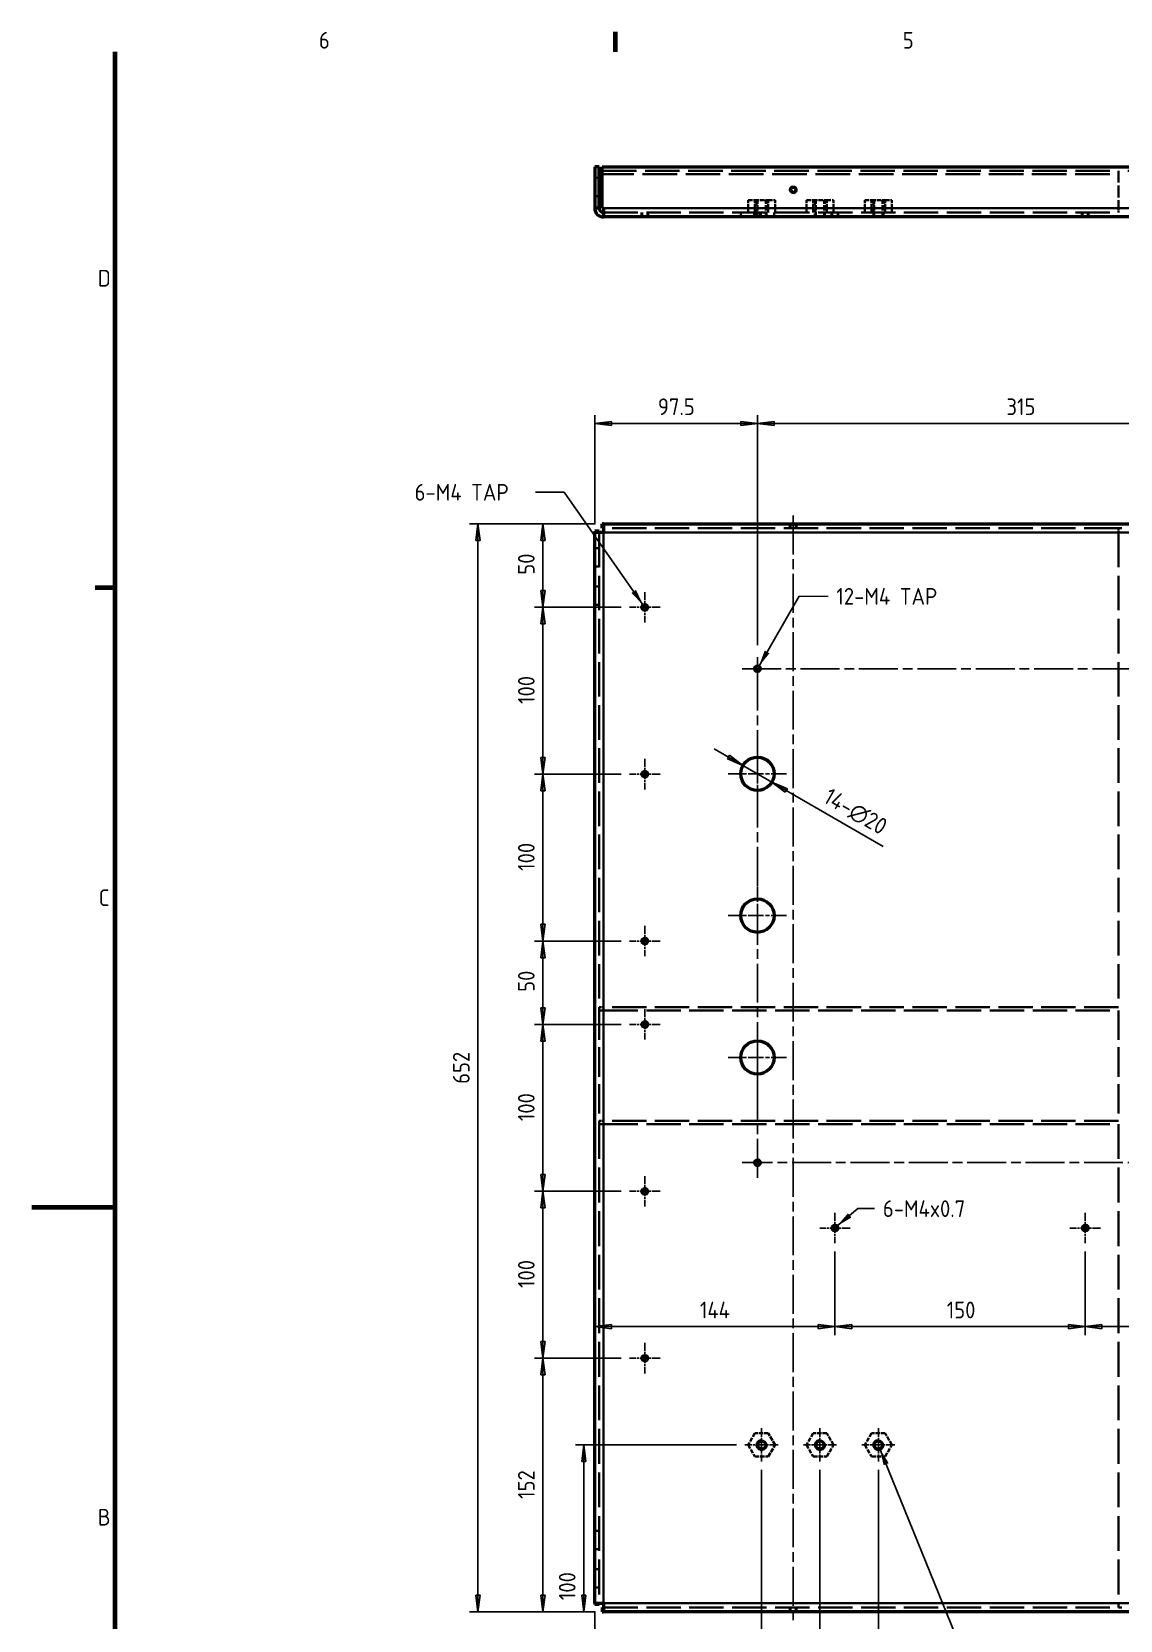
# Model space of a CAD drawing. Header units: millimetres. Extents: x 0 to 2100, y 0 to 1485.
# Drawn here: x 0 to 653, y 495 to 1447 of the extents above; entities that cross this region are included whole.
import ezdxf

# ---------------------------------------------------------------- set-up
doc = ezdxf.new("R2010")
doc.units = ezdxf.units.MM
doc.header["$LTSCALE"] = 5
doc.linetypes.add('CHAIN', pattern=[0.3543, 0.2362, -0.0295, 0.0591, -0.0295])
doc.linetypes.add('DASHED', pattern=[0.2067, 0.1654, -0.0413])
doc.layers.get('0').update_dxf_attribs({"lineweight": 25})
for name, color, linetype, lineweight in [('가려진 것(ISO)', 5, 'DASHED', 35), ('가시적인 것(ISO)', 7, 'Continuous', 50), ('가시적인 좁은 것(ISO)', 1, 'Continuous', 35), ('경계(ISO)', 7, 'Continuous', 70), ('기호(ISO)', 7, 'Continuous', 25), ('중심 표식(ISO)', 1, 'Continuous', 25), ('중심선(ISO)', 1, 'Continuous', 25), ('치수(ISO)', 7, 'Continuous', 25)]:
    doc.layers.add(name, color=color, linetype=linetype, lineweight=lineweight)
doc.styles.add('ISO ProportionalPSTEK', font='isocp.shx')
doc.dimstyles.new('PSTEK', dxfattribs={"dimscale": 5, "dimtxt": 2, "dimasz": 2, "dimexe": 1, "dimexo": 1, "dimgap": 1, "dimtad": 1, "dimrnd": 1e-08, "dimdsep": 46, "dimtxsty": 'ISO ProportionalPSTEK', "dimblk": 'Filled-1', "dimcen": 0.09, "dimdle": 10, "dimclrd": 3, "dimclre": 3, "dimclrt": 1, "dimadec": 1, "dimazin": 2, "dimtfac": 1, "dimtmove": 0, "dimatfit": 3, "dimfxl": 0, "dimtolj": 1, "dimlwd": -1, "dimlwe": -1, "dimarcsym": 0})
doc.dimstyles.new('PSTEK$7', dxfattribs={"dimscale": 5, "dimtxt": 2, "dimasz": 2, "dimexe": 1, "dimexo": 1, "dimgap": 1, "dimtad": 1, "dimrnd": 1e-08, "dimdsep": 46, "dimtxsty": 'ISO ProportionalPSTEK', "dimblk": 'Filled-1', "dimcen": 0.09, "dimdle": 10, "dimclrd": 3, "dimclre": 3, "dimclrt": 1, "dimadec": 1, "dimazin": 2, "dimtfac": 1, "dimtmove": 0, "dimatfit": 3, "dimfxl": 0, "dimtolj": 1, "dimlwd": -1, "dimlwe": -1, "dimarcsym": 0})

# ---------------------------------------------------------------- blocks, each defined once
blk = doc.blocks.new('경계 Default Border')
at = {"layer": '경계(ISO)'}
for p, q in [((70, 287), (70, 289.4)), ((10, 222.75), (7.6, 222.75))]:
    blk.add_line(p, q, dxfattribs=at)
at = {"layer": '경계(ISO)', "flags": 128}
for points in [[(10, 10), (10, 287)], [(0, 148.5), (10, 148.5)]]:
    blk.add_lwpolyline(points, dxfattribs=at)
at = {"layer": '경계(ISO)', "color": 1, "char_height": 2, "attachment_point": 7, "style": 'ISO ProportionalPSTEK'}
for s, insert in [('6', (34.43, 287.38)), ('5', (104.43, 287.38)), ('D', (7.92, 258.86)), ('C', (8.03, 184.61)), ('B', (7.92, 110.36))]:
    blk.add_mtext(s, dxfattribs=dict(at, insert=insert))
blk = doc.blocks.new('Filled-1')
at = {"color": 0}
for p, q in [((0, 0), (-1, 0.125)), ((-1, 0.125), (-1, -0.125)), ((-1, 0), (0, 0)), ((-1, -0.125), (0, 0))]:
    blk.add_line(p, q, dxfattribs=at)
at = {"color": 0, "flags": 128}
blk.add_lwpolyline([(-1, -0.125), (0, 0)], dxfattribs=at)
at = {"color": 0}
blk.add_solid([(-1, -0.125), (0, 0), (-1, 0.125), (-1, -0.125)], dxfattribs=at)
blk = doc.blocks.new('*D14')
at = {"layer": 'Defpoints', "color": 0}
for p in [(306.47, 652.1), (358.39, 652.1), (342.71, 500.1)]:
    blk.add_point(p, dxfattribs=at)
at = {"layer": '치수(ISO)', "color": 3}
for p, q in [((353.39, 652.1), (301.47, 652.1)), ((306.47, 510.1), (306.47, 642.1)), ((337.71, 500.1), (301.47, 500.1))]:
    blk.add_line(p, q, dxfattribs=at)
at = {"layer": '치수(ISO)', "color": 3, "xscale": 10, "yscale": 10, "zscale": 10}
for p, rotation in [((306.47, 652.1), 90), ((306.47, 500.1), 270)]:
    blk.add_blockref('Filled-1', p, dxfattribs=dict(at, rotation=rotation))
at = {"layer": '치수(ISO)', "color": 1, "insert": (291.47, 567.75), "char_height": 10, "attachment_point": 1, "rotation": 90, "style": 'ISO ProportionalPSTEK'}
blk.add_mtext('\\A1;152', dxfattribs=at)
blk = doc.blocks.new('*D15')
at = {"layer": 'Defpoints', "color": 0}
for p in [(306.47, 1152.1), (342.71, 1152.1), (358.39, 1102.1)]:
    blk.add_point(p, dxfattribs=at)
at = {"layer": '치수(ISO)', "color": 3}
for p, q in [((337.71, 1152.1), (301.47, 1152.1)), ((306.47, 1112.1), (306.47, 1142.1)), ((353.39, 1102.1), (301.47, 1102.1))]:
    blk.add_line(p, q, dxfattribs=at)
at = {"layer": '치수(ISO)', "color": 3, "xscale": 10, "yscale": 10, "zscale": 10}
for p, rotation in [((306.47, 1152.1), 90), ((306.47, 1102.1), 270)]:
    blk.add_blockref('Filled-1', p, dxfattribs=dict(at, rotation=rotation))
at = {"layer": '치수(ISO)', "color": 1, "insert": (291.47, 1121.64), "char_height": 10, "attachment_point": 1, "rotation": 90, "style": 'ISO ProportionalPSTEK'}
blk.add_mtext('\\A1;50', dxfattribs=at)
blk = doc.blocks.new('*D16')
at = {"layer": 'Defpoints', "color": 0}
for p in [(306.47, 1102.1), (358.39, 1102.1), (358.39, 1002.1)]:
    blk.add_point(p, dxfattribs=at)
at = {"layer": '치수(ISO)', "color": 3}
for p, q in [((353.39, 1102.1), (301.47, 1102.1)), ((306.47, 1012.1), (306.47, 1092.1)), ((353.39, 1002.1), (301.47, 1002.1))]:
    blk.add_line(p, q, dxfattribs=at)
at = {"layer": '치수(ISO)', "color": 3, "xscale": 10, "yscale": 10, "zscale": 10}
for p, rotation in [((306.47, 1102.1), 90), ((306.47, 1002.1), 270)]:
    blk.add_blockref('Filled-1', p, dxfattribs=dict(at, rotation=rotation))
at = {"layer": '치수(ISO)', "color": 1, "insert": (291.47, 1044.14), "char_height": 10, "attachment_point": 1, "rotation": 90, "style": 'ISO ProportionalPSTEK'}
blk.add_mtext('\\A1;100', dxfattribs=at)
blk = doc.blocks.new('*D17')
at = {"layer": 'Defpoints', "color": 0}
for p in [(306.47, 1002.1), (358.39, 1002.1), (358.39, 902.1)]:
    blk.add_point(p, dxfattribs=at)
at = {"layer": '치수(ISO)', "color": 3}
for p, q in [((353.39, 1002.1), (301.47, 1002.1)), ((306.47, 912.1), (306.47, 992.1)), ((353.39, 902.1), (301.47, 902.1))]:
    blk.add_line(p, q, dxfattribs=at)
at = {"layer": '치수(ISO)', "color": 3, "xscale": 10, "yscale": 10, "zscale": 10}
for p, rotation in [((306.47, 1002.1), 90), ((306.47, 902.1), 270)]:
    blk.add_blockref('Filled-1', p, dxfattribs=dict(at, rotation=rotation))
at = {"layer": '치수(ISO)', "color": 1, "insert": (291.47, 944.14), "char_height": 10, "attachment_point": 1, "rotation": 90, "style": 'ISO ProportionalPSTEK'}
blk.add_mtext('\\A1;100', dxfattribs=at)
blk = doc.blocks.new('*D18')
at = {"layer": 'Defpoints', "color": 0}
for p in [(306.47, 902.1), (358.39, 902.1), (358.39, 852.1)]:
    blk.add_point(p, dxfattribs=at)
at = {"layer": '치수(ISO)', "color": 3}
for p, q in [((353.39, 902.1), (301.47, 902.1)), ((306.47, 862.1), (306.47, 892.1)), ((353.39, 852.1), (301.47, 852.1))]:
    blk.add_line(p, q, dxfattribs=at)
at = {"layer": '치수(ISO)', "color": 3, "xscale": 10, "yscale": 10, "zscale": 10}
for p, rotation in [((306.47, 902.1), 90), ((306.47, 852.1), 270)]:
    blk.add_blockref('Filled-1', p, dxfattribs=dict(at, rotation=rotation))
at = {"layer": '치수(ISO)', "color": 1, "insert": (291.47, 871.64), "char_height": 10, "attachment_point": 1, "rotation": 90, "style": 'ISO ProportionalPSTEK'}
blk.add_mtext('\\A1;50', dxfattribs=at)
blk = doc.blocks.new('*D19')
at = {"layer": 'Defpoints', "color": 0}
for p in [(306.47, 852.1), (358.39, 852.1), (358.39, 752.1)]:
    blk.add_point(p, dxfattribs=at)
at = {"layer": '치수(ISO)', "color": 3}
for p, q in [((353.39, 852.1), (301.47, 852.1)), ((306.47, 762.1), (306.47, 842.1)), ((353.39, 752.1), (301.47, 752.1))]:
    blk.add_line(p, q, dxfattribs=at)
at = {"layer": '치수(ISO)', "color": 3, "xscale": 10, "yscale": 10, "zscale": 10}
for p, rotation in [((306.47, 852.1), 90), ((306.47, 752.1), 270)]:
    blk.add_blockref('Filled-1', p, dxfattribs=dict(at, rotation=rotation))
at = {"layer": '치수(ISO)', "color": 1, "insert": (291.47, 794.14), "char_height": 10, "attachment_point": 1, "rotation": 90, "style": 'ISO ProportionalPSTEK'}
blk.add_mtext('\\A1;100', dxfattribs=at)
blk = doc.blocks.new('*D20')
at = {"layer": 'Defpoints', "color": 0}
for p in [(306.47, 752.1), (358.39, 752.1), (358.39, 652.1)]:
    blk.add_point(p, dxfattribs=at)
at = {"layer": '치수(ISO)', "color": 3}
for p, q in [((353.39, 752.1), (301.47, 752.1)), ((306.47, 662.1), (306.47, 742.1)), ((353.39, 652.1), (301.47, 652.1))]:
    blk.add_line(p, q, dxfattribs=at)
at = {"layer": '치수(ISO)', "color": 3, "xscale": 10, "yscale": 10, "zscale": 10}
for p, rotation in [((306.47, 752.1), 90), ((306.47, 652.1), 270)]:
    blk.add_blockref('Filled-1', p, dxfattribs=dict(at, rotation=rotation))
at = {"layer": '치수(ISO)', "color": 1, "insert": (291.47, 694.14), "char_height": 10, "attachment_point": 1, "rotation": 90, "style": 'ISO ProportionalPSTEK'}
blk.add_mtext('\\A1;100', dxfattribs=at)
blk = doc.blocks.new('*D21')
at = {"layer": 'Defpoints', "color": 0}
for p in [(437.51, 590.14), (337.51, 505.3), (437.51, 461.27)]:
    blk.add_point(p, dxfattribs=at)
at = {"layer": '치수(ISO)', "color": 3}
for p, q in [((437.51, 585.14), (437.51, 456.27)), ((337.51, 500.3), (337.51, 456.27)), ((347.51, 461.27), (427.51, 461.27))]:
    blk.add_line(p, q, dxfattribs=at)
at = {"layer": '치수(ISO)', "color": 3, "xscale": 10, "yscale": 10, "zscale": 10, "rotation": 180}
blk.add_blockref('Filled-1', (337.51, 461.27), dxfattribs=at)
at = {"layer": '치수(ISO)', "color": 3, "xscale": 10, "yscale": 10, "zscale": 10}
blk.add_blockref('Filled-1', (437.51, 461.27), dxfattribs=at)
at = {"layer": '치수(ISO)', "color": 1, "insert": (368.96, 476.27), "char_height": 10, "attachment_point": 1, "style": 'ISO ProportionalPSTEK'}
blk.add_mtext('\\A1;100', dxfattribs=at)
blk = doc.blocks.new('*D22')
at = {"layer": 'Defpoints', "color": 0}
for p in [(437.51, 590.14), (472.51, 590.14), (472.51, 461.27)]:
    blk.add_point(p, dxfattribs=at)
at = {"layer": '치수(ISO)', "color": 3}
for p, q in [((437.51, 585.14), (437.51, 456.27)), ((472.51, 585.14), (472.51, 456.27)), ((447.51, 461.27), (462.51, 461.27))]:
    blk.add_line(p, q, dxfattribs=at)
at = {"layer": '치수(ISO)', "color": 3, "xscale": 10, "yscale": 10, "zscale": 10, "rotation": 180}
blk.add_blockref('Filled-1', (437.51, 461.27), dxfattribs=at)
at = {"layer": '치수(ISO)', "color": 3, "xscale": 10, "yscale": 10, "zscale": 10}
blk.add_blockref('Filled-1', (472.51, 461.27), dxfattribs=at)
at = {"layer": '치수(ISO)', "color": 1, "insert": (449.3, 476.27), "char_height": 10, "attachment_point": 1, "style": 'ISO ProportionalPSTEK'}
blk.add_mtext('\\A1;35', dxfattribs=at)
blk = doc.blocks.new('*D23')
at = {"layer": 'Defpoints', "color": 0}
for p in [(472.51, 590.14), (507.51, 590.14), (507.51, 461.27)]:
    blk.add_point(p, dxfattribs=at)
at = {"layer": '치수(ISO)', "color": 3}
for p, q in [((472.51, 585.14), (472.51, 456.27)), ((507.51, 585.14), (507.51, 456.27)), ((482.51, 461.27), (497.51, 461.27))]:
    blk.add_line(p, q, dxfattribs=at)
at = {"layer": '치수(ISO)', "color": 3, "xscale": 10, "yscale": 10, "zscale": 10, "rotation": 180}
blk.add_blockref('Filled-1', (472.51, 461.27), dxfattribs=at)
at = {"layer": '치수(ISO)', "color": 3, "xscale": 10, "yscale": 10, "zscale": 10}
blk.add_blockref('Filled-1', (507.51, 461.27), dxfattribs=at)
at = {"layer": '치수(ISO)', "color": 1, "insert": (484.3, 476.27), "char_height": 10, "attachment_point": 1, "style": 'ISO ProportionalPSTEK'}
blk.add_mtext('\\A1;35', dxfattribs=at)
blk = doc.blocks.new('*D24')
at = {"layer": 'Defpoints', "color": 0}
for p in [(330.97, 600.1), (427.55, 600.1), (342.71, 500.1)]:
    blk.add_point(p, dxfattribs=at)
at = {"layer": '치수(ISO)', "color": 3}
for p, q in [((422.55, 600.1), (325.97, 600.1)), ((330.97, 510.1), (330.97, 590.1)), ((337.71, 500.1), (325.97, 500.1))]:
    blk.add_line(p, q, dxfattribs=at)
at = {"layer": '치수(ISO)', "color": 3, "xscale": 10, "yscale": 10, "zscale": 10}
for p, rotation in [((330.97, 600.1), 90), ((330.97, 500.1), 270)]:
    blk.add_blockref('Filled-1', p, dxfattribs=dict(at, rotation=rotation))
at = {"layer": '치수(ISO)', "color": 1, "insert": (315.97, 507.09), "char_height": 10, "attachment_point": 1, "rotation": 90, "style": 'ISO ProportionalPSTEK'}
blk.add_mtext('\\A1;100', dxfattribs=at)
blk = doc.blocks.new('*D34')
at = {"layer": 'Defpoints', "color": 0}
for p in [(426.35, 1007.3), (443.67, 997.3)]:
    blk.add_point(p, dxfattribs=at)
at = {"layer": '치수(ISO)', "color": 3}
for p, q in [((417.69, 1012.3), (409.03, 1017.3)), ((426.35, 1007.3), (443.67, 997.3)), ((452.33, 992.3), (510.31, 958.82))]:
    blk.add_line(p, q, dxfattribs=at)
at = {"layer": '치수(ISO)', "color": 3, "xscale": 10, "yscale": 10, "zscale": 10}
for p, rotation in [((426.35, 1007.3), 330.0000000000054), ((443.67, 997.3), 150.0000000000054)]:
    blk.add_blockref('Filled-1', p, dxfattribs=dict(at, rotation=rotation))
at = {"layer": '치수(ISO)', "color": 1, "insert": (478.83, 994.32), "char_height": 10, "attachment_point": 1, "rotation": 330, "style": 'ISO ProportionalPSTEK'}
blk.add_mtext('\\A1;14-∅20', dxfattribs=at)
blk = doc.blocks.new('*D35')
at = {"layer": 'Defpoints', "color": 0}
for p in [(481.51, 720.98), (631.51, 720.98), (631.51, 670.98)]:
    blk.add_point(p, dxfattribs=at)
at = {"layer": '치수(ISO)', "color": 3}
for p, q in [((481.51, 715.98), (481.51, 665.98)), ((631.51, 715.98), (631.51, 665.98)), ((491.51, 670.98), (621.51, 670.98))]:
    blk.add_line(p, q, dxfattribs=at)
at = {"layer": '치수(ISO)', "color": 3, "xscale": 10, "yscale": 10, "zscale": 10, "rotation": 180}
blk.add_blockref('Filled-1', (481.51, 670.98), dxfattribs=at)
at = {"layer": '치수(ISO)', "color": 3, "xscale": 10, "yscale": 10, "zscale": 10}
blk.add_blockref('Filled-1', (631.51, 670.98), dxfattribs=at)
at = {"layer": '치수(ISO)', "color": 1, "insert": (548.51, 685.98), "char_height": 10, "attachment_point": 1, "style": 'ISO ProportionalPSTEK'}
blk.add_mtext('\\A1;150', dxfattribs=at)
blk = doc.blocks.new('*D36')
at = {"layer": 'Defpoints', "color": 0}
for p in [(631.51, 720.98), (781.51, 720.98), (781.51, 670.98)]:
    blk.add_point(p, dxfattribs=at)
at = {"layer": '치수(ISO)', "color": 3}
for p, q in [((631.51, 715.98), (631.51, 665.98)), ((781.51, 715.98), (781.51, 665.98)), ((641.51, 670.98), (771.51, 670.98))]:
    blk.add_line(p, q, dxfattribs=at)
at = {"layer": '치수(ISO)', "color": 3, "xscale": 10, "yscale": 10, "zscale": 10, "rotation": 180}
blk.add_blockref('Filled-1', (631.51, 670.98), dxfattribs=at)
at = {"layer": '치수(ISO)', "color": 3, "xscale": 10, "yscale": 10, "zscale": 10}
blk.add_blockref('Filled-1', (781.51, 670.98), dxfattribs=at)
at = {"layer": '치수(ISO)', "color": 1, "insert": (698.51, 685.98), "char_height": 10, "attachment_point": 1, "style": 'ISO ProportionalPSTEK'}
blk.add_mtext('\\A1;150', dxfattribs=at)
blk = doc.blocks.new('*D42')
at = {"layer": 'Defpoints', "color": 0}
for p in [(750.01, 1212.28), (435.01, 1074.42), (750.01, 1074.42)]:
    blk.add_point(p, dxfattribs=at)
at = {"layer": '치수(ISO)', "color": 3}
for p, q in [((435.01, 1079.42), (435.01, 1217.28)), ((445.01, 1212.28), (740.01, 1212.28)), ((750.01, 1079.42), (750.01, 1217.28))]:
    blk.add_line(p, q, dxfattribs=at)
at = {"layer": '치수(ISO)', "color": 3, "xscale": 10, "yscale": 10, "zscale": 10, "rotation": 180}
blk.add_blockref('Filled-1', (435.01, 1212.28), dxfattribs=at)
at = {"layer": '치수(ISO)', "color": 3, "xscale": 10, "yscale": 10, "zscale": 10}
blk.add_blockref('Filled-1', (750.01, 1212.28), dxfattribs=at)
at = {"layer": '치수(ISO)', "color": 1, "insert": (584.3, 1227.28), "char_height": 10, "attachment_point": 1, "style": 'ISO ProportionalPSTEK'}
blk.add_mtext('\\A1;315', dxfattribs=at)
blk = doc.blocks.new('*D43')
at = {"layer": 'Defpoints', "color": 0}
for p in [(435.01, 1212.28), (337.51, 1146.9), (435.01, 1074.42)]:
    blk.add_point(p, dxfattribs=at)
at = {"layer": '치수(ISO)', "color": 3}
for p, q in [((337.51, 1151.9), (337.51, 1217.28)), ((347.51, 1212.28), (425.01, 1212.28)), ((435.01, 1079.42), (435.01, 1217.28))]:
    blk.add_line(p, q, dxfattribs=at)
at = {"layer": '치수(ISO)', "color": 3, "xscale": 10, "yscale": 10, "zscale": 10, "rotation": 180}
blk.add_blockref('Filled-1', (337.51, 1212.28), dxfattribs=at)
at = {"layer": '치수(ISO)', "color": 3, "xscale": 10, "yscale": 10, "zscale": 10}
blk.add_blockref('Filled-1', (435.01, 1212.28), dxfattribs=at)
at = {"layer": '치수(ISO)', "color": 1, "insert": (375.34, 1227.28), "char_height": 10, "attachment_point": 1, "style": 'ISO ProportionalPSTEK'}
blk.add_mtext('\\A1;97.5', dxfattribs=at)
blk = doc.blocks.new('*D49')
at = {"layer": 'Defpoints', "color": 0}
for p in [(481.51, 720.98), (337.51, 670.98), (337.51, 670.98)]:
    blk.add_point(p, dxfattribs=at)
at = {"layer": '치수(ISO)', "color": 3}
for p, q in [((481.51, 715.98), (481.51, 665.98)), ((471.51, 670.98), (347.51, 670.98))]:
    blk.add_line(p, q, dxfattribs=at)
at = {"layer": '치수(ISO)', "color": 3, "xscale": 10, "yscale": 10, "zscale": 10, "rotation": 180}
blk.add_blockref('Filled-1', (337.51, 670.98), dxfattribs=at)
at = {"layer": '치수(ISO)', "color": 3, "xscale": 10, "yscale": 10, "zscale": 10}
blk.add_blockref('Filled-1', (481.51, 670.98), dxfattribs=at)
at = {"layer": '치수(ISO)', "color": 1, "insert": (400.51, 685.98), "char_height": 10, "attachment_point": 1, "style": 'ISO ProportionalPSTEK'}
blk.add_mtext('\\A1;144', dxfattribs=at)
blk = doc.blocks.new('*D58')
at = {"layer": 'Defpoints', "color": 0}
for p in [(342.71, 1152.1), (267.49, 500.1), (342.71, 500.1)]:
    blk.add_point(p, dxfattribs=at)
at = {"layer": '치수(ISO)', "color": 3}
for p, q in [((337.71, 1152.1), (262.49, 1152.1)), ((267.49, 1142.1), (267.49, 510.1)), ((337.71, 500.1), (262.49, 500.1))]:
    blk.add_line(p, q, dxfattribs=at)
at = {"layer": '치수(ISO)', "color": 3, "xscale": 10, "yscale": 10, "zscale": 10}
for p, rotation in [((267.49, 1152.1), 90), ((267.49, 500.1), 270)]:
    blk.add_blockref('Filled-1', p, dxfattribs=dict(at, rotation=rotation))
at = {"layer": '치수(ISO)', "color": 1, "insert": (252.49, 816.5), "char_height": 10, "attachment_point": 1, "rotation": 90, "style": 'ISO ProportionalPSTEK'}
blk.add_mtext('\\A1;652', dxfattribs=at)
blk = doc.blocks.new('*D59')
at = {"layer": 'Defpoints', "color": 0}
for p in [(337.51, 505.3), (1075.51, 505.3), (1075.51, 411.03)]:
    blk.add_point(p, dxfattribs=at)
at = {"layer": '치수(ISO)', "color": 3}
for p, q in [((337.51, 500.3), (337.51, 406.03)), ((1075.51, 500.3), (1075.51, 406.03)), ((347.51, 411.03), (1065.51, 411.03))]:
    blk.add_line(p, q, dxfattribs=at)
at = {"layer": '치수(ISO)', "color": 3, "xscale": 10, "yscale": 10, "zscale": 10, "rotation": 180}
blk.add_blockref('Filled-1', (337.51, 411.03), dxfattribs=at)
at = {"layer": '치수(ISO)', "color": 3, "xscale": 10, "yscale": 10, "zscale": 10}
blk.add_blockref('Filled-1', (1075.51, 411.03), dxfattribs=at)
at = {"layer": '치수(ISO)', "color": 1, "insert": (697.51, 426.03), "char_height": 10, "attachment_point": 1, "style": 'ISO ProportionalPSTEK'}
blk.add_mtext('\\A1;738', dxfattribs=at)

msp = doc.modelspace()

# ---------------------------------------------------------------- linework, layer by layer
at = {"layer": '가려진 것(ISO)', "ltscale": 25.108854}
msp.add_line((340.1092, 1361.639), (651.5092, 1361.639), dxfattribs=at)
at = {"layer": '가려진 것(ISO)', "ltscale": 24.960613}
msp.add_line((341.9477, 1363.639), (651.5092, 1363.639), dxfattribs=at)
at = {"layer": '가려진 것(ISO)', "ltscale": 8.532941}
msp.add_line((651.5092, 1363.639), (651.5092, 1341.239), dxfattribs=at)
at = {"layer": '가려진 것(ISO)', "ltscale": 26.608612}
msp.add_line((761.5092, 1363.639), (651.5092, 1363.639), dxfattribs=at)
at = {"layer": '가려진 것(ISO)', "ltscale": 0.990342}
for p, q in [((337.5092, 1359.539), (340.1092, 1359.539)), ((337.5092, 1348.539), (340.1092, 1348.539)), ((365.5092, 1338.639), (365.5092, 1336.039)), ((365.8882, 1338.639), (365.8882, 1336.039)), ((369.1302, 1338.639), (369.1302, 1336.039)), ((369.5092, 1336.039), (369.5092, 1338.639)), ((425.0092, 1338.639), (425.0092, 1336.039)), ((433.0092, 1338.639), (433.0092, 1336.039)), ((433.3882, 1338.639), (433.3882, 1336.039)), ((436.6302, 1338.639), (436.6302, 1336.039)), ((437.0092, 1336.039), (437.0092, 1338.639)), ((445.0092, 1338.639), (445.0092, 1336.039)), ((479.5092, 1338.639), (479.5092, 1336.039)), ((479.8882, 1338.639), (479.8882, 1336.039)), ((483.1302, 1338.639), (483.1302, 1336.039)), ((483.5092, 1336.039), (483.5092, 1338.639)), ((629.5092, 1338.639), (629.5092, 1336.039)), ((629.8882, 1338.639), (629.8882, 1336.039)), ((633.1302, 1338.639), (633.1302, 1336.039)), ((633.5092, 1336.039), (633.5092, 1338.639)), ((454.5092, 1152.0986), (454.5092, 1149.4986)), ((454.8882, 1152.0986), (454.8882, 1149.4986)), ((458.1302, 1152.0986), (458.1302, 1149.4986)), ((458.5092, 1149.4986), (458.5092, 1152.0986)), ((337.5092, 1137.5986), (340.1092, 1137.5986)), ((337.5092, 1126.5986), (340.1092, 1126.5986)), ((337.5092, 1114.5986), (340.1092, 1114.5986)), ((337.5092, 1103.5986), (340.1092, 1103.5986)), ((337.5092, 548.5986), (340.1092, 548.5986)), ((337.5092, 537.5986), (340.1092, 537.5986)), ((337.5092, 525.5986), (340.1092, 525.5986)), ((337.5092, 514.5986), (340.1092, 514.5986)), ((454.5092, 502.6986), (454.5092, 500.0986)), ((454.8882, 502.6986), (454.8882, 500.0986)), ((458.1302, 502.6986), (458.1302, 500.0986)), ((458.5092, 500.0986), (458.5092, 502.6986))]:
    msp.add_line(p, q, dxfattribs=at)
at = {"layer": '가려진 것(ISO)', "ltscale": 2.818851}
for p, q in [((429.4263, 1338.639), (429.4263, 1346.039)), ((433.4678, 1338.639), (433.4678, 1346.039)), ((441.5507, 1338.639), (441.5507, 1346.039)), ((445.5921, 1338.639), (445.5921, 1346.039)), ((464.4263, 1338.639), (464.4263, 1346.039)), ((468.4678, 1338.639), (468.4678, 1346.039)), ((476.5507, 1338.639), (476.5507, 1346.039)), ((480.5921, 1338.639), (480.5921, 1346.039)), ((499.4263, 1338.639), (499.4263, 1346.039)), ((503.4678, 1338.639), (503.4678, 1346.039)), ((511.5507, 1338.639), (511.5507, 1346.039)), ((515.5921, 1338.639), (515.5921, 1346.039))]:
    msp.add_line(p, q, dxfattribs=at)
at = {"layer": '가려진 것(ISO)', "ltscale": 3.078996}
for p, q in [((429.4263, 1346.039), (433.4678, 1346.039)), ((433.4678, 1346.039), (441.5507, 1346.039)), ((441.5507, 1346.039), (445.5921, 1346.039)), ((464.4263, 1346.039), (468.4678, 1346.039)), ((468.4678, 1346.039), (476.5507, 1346.039)), ((476.5507, 1346.039), (480.5921, 1346.039)), ((499.4263, 1346.039), (503.4678, 1346.039)), ((503.4678, 1346.039), (511.5507, 1346.039)), ((511.5507, 1346.039), (515.5921, 1346.039)), ((433.4678, 607.0986), (429.4263, 600.0986)), ((429.4263, 600.0986), (433.4678, 593.0986)), ((441.5507, 607.0986), (433.4678, 607.0986)), ((445.5921, 600.0986), (441.5507, 607.0986)), ((441.5507, 593.0986), (445.5921, 600.0986)), ((468.4678, 607.0986), (464.4263, 600.0986)), ((464.4263, 600.0986), (468.4678, 593.0986)), ((476.5507, 607.0986), (468.4678, 607.0986)), ((480.5921, 600.0986), (476.5507, 607.0986)), ((476.5507, 593.0986), (480.5921, 600.0986)), ((503.4678, 607.0986), (499.4263, 600.0986)), ((499.4263, 600.0986), (503.4678, 593.0986)), ((511.5507, 607.0986), (503.4678, 607.0986)), ((515.5921, 600.0986), (511.5507, 607.0986)), ((511.5507, 593.0986), (515.5921, 600.0986)), ((433.4678, 593.0986), (441.5507, 593.0986)), ((468.4678, 593.0986), (476.5507, 593.0986)), ((503.4678, 593.0986), (511.5507, 593.0986))]:
    msp.add_line(p, q, dxfattribs=at)
at = {"layer": '가려진 것(ISO)', "ltscale": 3.809293}
for p, q in [((434.5092, 1346.039), (434.5092, 1336.039)), ((435.0507, 1336.039), (435.0507, 1346.039)), ((439.9677, 1336.039), (439.9677, 1346.039)), ((440.5092, 1336.039), (440.5092, 1346.039)), ((469.5092, 1346.039), (469.5092, 1336.039)), ((470.0507, 1336.039), (470.0507, 1346.039)), ((474.9677, 1336.039), (474.9677, 1346.039)), ((475.5092, 1336.039), (475.5092, 1346.039)), ((504.5092, 1346.039), (504.5092, 1336.039)), ((505.0507, 1336.039), (505.0507, 1346.039)), ((509.9677, 1336.039), (509.9677, 1346.039)), ((510.5092, 1336.039), (510.5092, 1346.039))]:
    msp.add_line(p, q, dxfattribs=at)
at = {"layer": '가려진 것(ISO)', "ltscale": 24.89921}
for p, q in [((342.7092, 1338.639), (651.5092, 1338.639)), ((651.5092, 1149.4986), (342.7092, 1149.4986)), ((651.5092, 862.3986), (342.7092, 862.3986)), ((342.7092, 860.3986), (651.5092, 860.3986)), ((651.5092, 794.3986), (342.7092, 794.3986)), ((342.7092, 792.3986), (651.5092, 792.3986)), ((342.7092, 502.6986), (651.5092, 502.6986))]:
    msp.add_line(p, q, dxfattribs=at)
at = {"layer": '가려진 것(ISO)', "ltscale": 1.555683}
for p, q in [((651.5092, 1338.639), (651.5092, 1341.239)), ((651.5092, 1146.8986), (651.5092, 1149.4986)), ((340.1092, 862.3986), (342.7092, 862.3986)), ((342.7092, 860.3986), (340.1092, 860.3986)), ((340.1092, 794.3986), (342.7092, 794.3986)), ((342.7092, 792.3986), (340.1092, 792.3986)), ((651.5092, 502.6986), (651.5092, 505.2986))]:
    msp.add_line(p, q, dxfattribs=at)
at = {"layer": '가려진 것(ISO)', "ltscale": 25.02529}
for p, q in [((340.1092, 1146.8986), (340.1092, 862.3986)), ((651.5092, 1146.8986), (651.5092, 862.3986))]:
    msp.add_line(p, q, dxfattribs=at)
at = {"layer": '가려진 것(ISO)', "ltscale": 0.761779}
for p, q in [((653.5092, 1149.4986), (651.5092, 1149.4986)), ((340.1092, 862.3986), (340.1092, 860.3986)), ((340.1092, 794.3986), (340.1092, 792.3986)), ((651.5092, 502.6986), (653.5092, 502.6986))]:
    msp.add_line(p, q, dxfattribs=at)
at = {"layer": '가려진 것(ISO)', "ltscale": 21.28689}
for p, q in [((340.1092, 860.3986), (340.1092, 794.3986)), ((651.5092, 860.3986), (651.5092, 794.3986))]:
    msp.add_line(p, q, dxfattribs=at)
at = {"layer": '가려진 것(ISO)', "ltscale": 25.253992}
for p, q in [((340.1092, 792.3986), (340.1092, 505.2986)), ((651.5092, 792.3986), (651.5092, 505.2986))]:
    msp.add_line(p, q, dxfattribs=at)
at = {"layer": '가시적인 것(ISO)'}
for p, q in [((337.5092, 1366.039), (337.5092, 1341.239)), ((340.1092, 1366.039), (337.5092, 1366.039)), ((340.1092, 1341.239), (340.1092, 1366.039)), ((340.1092, 1363.639), (341.9477, 1363.639)), ((341.9477, 1341.239), (341.9477, 1366.039)), ((341.9477, 1366.039), (1071.0707, 1366.039)), ((340.1092, 1341.239), (337.5092, 1341.239)), ((342.7092, 1341.239), (341.9477, 1341.239)), ((342.7092, 1341.239), (342.7092, 1336.039)), ((1070.3092, 1336.039), (342.7092, 1336.039)), ((342.7092, 1152.0986), (341.9477, 1152.0986)), ((341.9477, 1149.4986), (341.9477, 1152.0986)), ((342.7092, 1152.0986), (1070.3092, 1152.0986)), ((342.7092, 1152.0986), (342.7092, 1146.8986)), ((337.5092, 1147.6601), (337.5092, 1146.8986)), ((340.1092, 1147.6601), (337.5092, 1147.6601)), ((337.5092, 505.2986), (337.5092, 1146.8986)), ((342.7092, 1146.8986), (337.5092, 1146.8986)), ((340.1092, 1146.8986), (340.1092, 1147.6601)), ((342.7092, 1149.4986), (341.9477, 1149.4986)), ((337.5092, 505.2986), (337.5092, 504.5371)), ((337.5092, 505.2986), (342.7092, 505.2986)), ((340.1092, 504.5371), (337.5092, 504.5371)), ((340.1092, 505.2986), (340.1092, 504.5371)), ((342.7092, 505.2986), (342.7092, 500.0986)), ((342.7092, 502.6986), (341.9477, 502.6986)), ((341.9477, 502.6986), (341.9477, 500.0986)), ((341.9477, 500.0986), (342.7092, 500.0986)), ((1070.3092, 500.0986), (342.7092, 500.0986))]:
    msp.add_line(p, q, dxfattribs=at)
for centre, radius in [((456.5092, 1352.339), 1.621), ((367.5092, 1102.0986), 1.621), ((435.0092, 1065.2986), 1.621), ((435.0092, 1002.2986), 10), ((367.5092, 1002.0986), 1.621), ((435.0092, 917.2986), 10), ((367.5092, 902.0986), 1.621), ((367.5092, 852.0986), 1.621), ((435.0092, 832.2986), 10), ((435.0092, 769.2986), 1.621), ((367.5092, 752.0986), 1.621), ((481.5092, 730.0986), 1.621), ((631.5092, 730.0986), 1.621), ((367.5092, 652.0986), 1.621), ((437.5092, 600.0986), 2.4585), ((472.5092, 600.0986), 2.4585), ((507.5092, 600.0986), 2.4585)]:
    msp.add_circle(centre, radius, dxfattribs=at)
for radius in [5.2, 2.6]:
    msp.add_arc((342.7092, 1341.239), radius, 180, 270, dxfattribs=at)
at = {"layer": '가시적인 좁은 것(ISO)'}
for p, q in [((342.7092, 1341.239), (1070.3092, 1341.239)), ((1070.3092, 1146.8986), (342.7092, 1146.8986)), ((342.7092, 1146.8986), (342.7092, 505.2986)), ((342.7092, 505.2986), (1070.3092, 505.2986))]:
    msp.add_line(p, q, dxfattribs=at)
for centre, radius, start, end in [((456.5092, 1352.339), 2, 100, 10), ((367.5092, 1102.0986), 2, 170, 80), ((435.0092, 1065.2986), 2, 170, 80), ((367.5092, 1002.0986), 2, 170, 80), ((367.5092, 902.0986), 2, 170, 80), ((367.5092, 852.0986), 2, 170, 80), ((435.0092, 769.2986), 2, 170, 80), ((367.5092, 752.0986), 2, 170, 80), ((481.5092, 730.0986), 2, 170, 80), ((631.5092, 730.0986), 2, 170, 80), ((367.5092, 652.0986), 2, 170, 80), ((437.5092, 600.0986), 3, 100, 10), ((472.5092, 600.0986), 3, 100, 10), ((507.5092, 600.0986), 3, 100, 10)]:
    msp.add_arc(centre, radius, start, end, dxfattribs=at)
at = {"layer": '중심 표식(ISO)', "linetype": 'CHAIN', "ltscale": 4.054029}
for p, q in [((367.5092, 1111.2196), (367.5092, 1092.9776)), ((376.6302, 1102.0986), (358.3882, 1102.0986)), ((425.8882, 1065.2986), (444.1302, 1065.2986)), ((367.5092, 1011.2196), (367.5092, 992.9776)), ((376.6302, 1002.0986), (358.3882, 1002.0986)), ((367.5092, 911.2196), (367.5092, 892.9776)), ((376.6302, 902.0986), (358.3882, 902.0986)), ((367.5092, 861.2196), (367.5092, 842.9776)), ((376.6302, 852.0986), (358.3882, 852.0986)), ((425.8882, 769.2986), (444.1302, 769.2986)), ((376.6302, 752.0986), (358.3882, 752.0986)), ((367.5092, 761.2196), (367.5092, 742.9776)), ((481.5092, 739.2196), (481.5092, 720.9776)), ((631.5092, 739.2196), (631.5092, 720.9776)), ((490.6302, 730.0986), (472.3882, 730.0986)), ((640.6302, 730.0986), (622.3882, 730.0986)), ((367.5092, 661.2196), (367.5092, 642.9776)), ((376.6302, 652.0986), (358.3882, 652.0986))]:
    msp.add_line(p, q, dxfattribs=at)
at = {"layer": '중심 표식(ISO)', "linetype": 'CHAIN', "ltscale": 7.778352}
for p, q in [((435.0092, 1019.7986), (435.0092, 984.7986)), ((452.5092, 1002.2986), (417.5092, 1002.2986)), ((435.0092, 934.7986), (435.0092, 899.7986)), ((452.5092, 917.2986), (417.5092, 917.2986)), ((435.0092, 849.7986), (435.0092, 814.7986)), ((452.5092, 832.2986), (417.5092, 832.2986))]:
    msp.add_line(p, q, dxfattribs=at)
at = {"layer": '중심 표식(ISO)', "linetype": 'CHAIN', "ltscale": 4.426284}
for p, q in [((437.5092, 610.0571), (437.5092, 590.1401)), ((472.5092, 610.0571), (472.5092, 590.1401)), ((507.5092, 610.0571), (507.5092, 590.1401)), ((447.4677, 600.0986), (427.5507, 600.0986)), ((482.4677, 600.0986), (462.5507, 600.0986)), ((517.4677, 600.0986), (497.5507, 600.0986))]:
    msp.add_line(p, q, dxfattribs=at)
at = {"layer": '중심선(ISO)', "linetype": 'CHAIN', "ltscale": 19.757267}
for p, q in [((456.5092, 1157.0986), (456.5092, 495.0986)), ((435.0092, 760.1776), (435.0092, 1074.4196)), ((425.8882, 1065.2986), (759.1302, 1065.2986)), ((759.1302, 769.2986), (425.8882, 769.2986))]:
    msp.add_line(p, q, dxfattribs=at)

# ---------------------------------------------------------------- block references
at = {"xscale": 5, "yscale": 5, "zscale": 5}
msp.add_blockref('경계 Default Border', (0, 0), dxfattribs=at)

# ---------------------------------------------------------------- texts
at = {"layer": '기호(ISO)', "color": 1, "char_height": 10, "attachment_point": 1, "line_spacing_factor": 0.35, "style": 'ISO ProportionalPSTEK'}
for s, insert, width in [('{6-M4 TAP}', (229.5264, 1176.0204), 67.3534), ('{12-M4 TAP}', (482.3364, 1113.651), 72.963172), ('{6-M4x0.7}', (510.2317, 746.7019), 61.743623)]:
    msp.add_mtext(s, dxfattribs=dict(at, insert=insert, width=width))

# ---------------------------------------------------------------- dimensions: what is measured, and where the dimension line sits
at = {"layer": '치수(ISO)', "color": 3}
for base, p1, p2, picture, middle in [((435.0092, 1212.2829), (337.5092, 1146.8986), (435.0092, 1074.4196), '*D43', (386.2592, 1212.2829)), ((750.0092, 1212.2829), (435.0092, 1074.4196), (750.0092, 1074.4196), '*D42', (592.5092, 1212.2829)), ((1075.5092, 411.028), (337.5092, 505.2986), (1075.5092, 505.2986), '*D59', (706.5092, 411.028))]:
    dim = msp.add_linear_dim(base=base, p1=p1, p2=p2, dimstyle='PSTEK', override={"dimdec": 2, "dimtp": 0, "dimtm": 0, "dimtdec": 2, "dimtofl": 0, "dimatfit": 1}, dxfattribs=at)
    dim.commit()
    dim.dimension.update_dxf_attribs({"geometry": picture, "text_midpoint": middle, "dimtype": 160})
for base, p1, p2, angle, override, picture, middle in [((267.488, 500.0986), (342.7092, 1152.0986), (342.7092, 500.0986), 270, {"dimdec": 2, "dimtp": 0, "dimtm": 0, "dimtdec": 2, "dimtofl": 0, "dimatfit": 1}, '*D58', (267.488, 826.0986)), ((306.4715, 1152.0986), (358.3882, 1102.0986), (342.7092, 1152.0986), 90, {"dimdec": 2, "dimblk1": 'Filled-1', "dimsah": 1, "dimtp": 0, "dimtm": 0, "dimtdec": 2, "dimtofl": 0, "dimatfit": 1}, '*D15', (306.4715, 1127.1486)), ((306.4715, 1102.0986), (358.3882, 1002.0986), (358.3882, 1102.0986), 90, {"dimdec": 2, "dimblk1": 'Filled-1', "dimblk2": 'Filled-1', "dimsah": 1, "dimtp": 0, "dimtm": 0, "dimtdec": 2, "dimtofl": 0, "dimatfit": 1}, '*D16', (306.4715, 1052.1486)), ((306.4715, 1002.0986), (358.3882, 902.0986), (358.3882, 1002.0986), 90, {"dimdec": 2, "dimblk1": 'Filled-1', "dimblk2": 'Filled-1', "dimsah": 1, "dimtp": 0, "dimtm": 0, "dimtdec": 2, "dimtofl": 0, "dimatfit": 1}, '*D17', (306.4715, 952.1486)), ((306.4715, 902.0986), (358.3882, 852.0986), (358.3882, 902.0986), 90, {"dimdec": 2, "dimblk1": 'Filled-1', "dimblk2": 'Filled-1', "dimsah": 1, "dimtp": 0, "dimtm": 0, "dimtdec": 2, "dimtofl": 0, "dimatfit": 1}, '*D18', (306.4715, 877.1486)), ((306.4715, 852.0986), (358.3882, 752.0986), (358.3882, 852.0986), 90, {"dimdec": 2, "dimblk1": 'Filled-1', "dimblk2": 'Filled-1', "dimsah": 1, "dimtp": 0, "dimtm": 0, "dimtdec": 2, "dimtofl": 0, "dimatfit": 1}, '*D19', (306.4715, 802.1486)), ((306.4715, 752.0986), (358.3882, 652.0986), (358.3882, 752.0986), 90, {"dimdec": 2, "dimblk1": 'Filled-1', "dimblk2": 'Filled-1', "dimsah": 1, "dimtp": 0, "dimtm": 0, "dimtdec": 2, "dimtofl": 0, "dimatfit": 1}, '*D20', (306.4715, 702.1486)), ((337.5092, 670.9776), (481.5092, 720.9776), (337.5092, 670.9776), 180, {"dimdec": 2, "dimse2": 1, "dimtp": 0, "dimtm": 0, "dimtdec": 2, "dimtofl": 0, "dimatfit": 1}, '*D49', (409.5092, 670.9776)), ((631.5092, 670.9776), (481.5092, 720.9776), (631.5092, 720.9776), 180, {"dimdec": 2, "dimtp": 0, "dimtm": 0, "dimtdec": 2, "dimtofl": 0, "dimatfit": 1}, '*D35', (556.5092, 670.9776)), ((781.5092, 670.9776), (631.5092, 720.9776), (781.5092, 720.9776), 180, {"dimdec": 2, "dimtp": 0, "dimtm": 0, "dimtdec": 2, "dimtofl": 0, "dimatfit": 1}, '*D36', (706.5092, 670.9776)), ((306.4715, 652.0986), (342.7092, 500.0986), (358.3882, 652.0986), 90, {"dimdec": 2, "dimblk2": 'Filled-1', "dimsah": 1, "dimtp": 0, "dimtm": 0, "dimtdec": 2, "dimtofl": 0, "dimatfit": 1}, '*D14', (306.4715, 576.0486)), ((330.9661, 600.0986), (342.7092, 500.0986), (427.5507, 600.0986), 90, {"dimdec": 2, "dimtp": 0, "dimtm": 0, "dimtdec": 2, "dimtofl": 0, "dimatfit": 1}, '*D24', (330.9661, 515.0986)), ((437.5092, 461.2683), (337.5092, 505.2986), (437.5092, 590.1401), 180, {"dimdec": 2, "dimblk2": 'Filled-1', "dimsah": 1, "dimtp": 0, "dimtm": 0, "dimtdec": 2, "dimtofl": 0, "dimatfit": 1}, '*D21', (376.9592, 461.2683)), ((472.5092, 461.2683), (437.5092, 590.1401), (472.5092, 590.1401), 180, {"dimdec": 2, "dimblk1": 'Filled-1', "dimblk2": 'Filled-1', "dimsah": 1, "dimtp": 0, "dimtm": 0, "dimtdec": 2, "dimtofl": 0, "dimatfit": 1}, '*D22', (455.0092, 461.2683)), ((507.5092, 461.2683), (472.5092, 590.1401), (507.5092, 590.1401), 180, {"dimdec": 2, "dimblk1": 'Filled-1', "dimsah": 1, "dimtp": 0, "dimtm": 0, "dimtdec": 2, "dimtofl": 0, "dimatfit": 1}, '*D23', (490.0092, 461.2683))]:
    dim = msp.add_linear_dim(base=base, p1=p1, p2=p2, angle=angle, dimstyle='PSTEK', override=override, dxfattribs=at)
    dim.commit()
    dim.dimension.update_dxf_attribs({"geometry": picture, "text_midpoint": middle, "dimtype": 160})
dim = msp.add_diameter_dim_2p(p1=(426.349, 1007.2986), p2=(443.6695, 997.2986), text='14-<>', dimstyle='PSTEK', override={"dimdec": 2, "dimlfac": 1, "dimtp": 0, "dimtm": 0, "dimtdec": 2, "dimatfit": 2}, dxfattribs=at)
dim.commit()
dim.dimension.update_dxf_attribs({"geometry": '*D34', "text_midpoint": (488.657, 971.325), "dimtype": 163})

# ---------------------------------------------------------------- leaders
at = {"layer": '기호(ISO)', "color": 3, "annotation_type": 0, "has_hookline": 1}
for points, hookline_direction, text_width in [([(366.5787, 1103.4259), (319.1086, 1171.1396), (301.8798, 1171.0204)], 1, 57.5984), ([(435.8197, 1066.7024), (460.1076, 1108.7702), (477.3364, 1108.651)], 0, 62), ([(482.6554, 731.2448), (495.2317, 741.7019), (505.2317, 741.7019)], 0, 52.5984), ([(508.4165, 597.8136), (567.4193, 452.4033), (577.4193, 452.4033)], 0, 125.3476), ([(754.5092, 560.3665), (705.7362, 479.2341), (695.7362, 479.2341)], 1, 52.2539)]:
    msp.add_leader(points, dimstyle='PSTEK$7', override={"dimtad": 0}, dxfattribs=dict(at, hookline_direction=hookline_direction, text_width=text_width))

doc.saveas('drawing.dxf')
